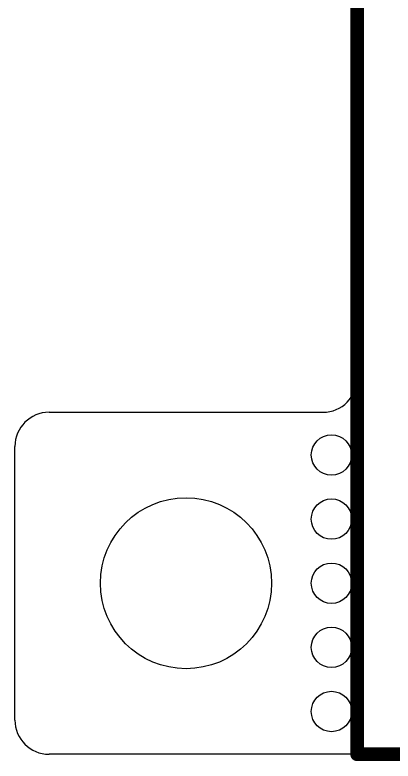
# Model space of a CAD drawing. Extents: x -5.1 to 30.5, y -0.1 to 25.5.
# Drawn here: x -5.08 to 0.53, y -0.1 to 10.98 of the extents above; entities that cross this region are included whole.
import ezdxf

# ---------------------------------------------------------------- set-up
doc = ezdxf.new("R2010")
doc.units = 0
for name, color, linetype in [('1', 12, 'CONTINUOUS'), ('16', 132, 'CONTINUOUS'), ('20', 53, 'CONTINUOUS')]:
    doc.layers.add(name, color=color, linetype=linetype)

msp = doc.modelspace()

# ---------------------------------------------------------------- linework, layer by layer
at = {"layer": '1', "const_width": 0.2032}
for points in [[(0, 25.4), (0, 0)], [(0, 0), (25.4, 0)]]:
    msp.add_lwpolyline(points, dxfattribs=at)
at = {"layer": '1', "const_width": 0.1016}
for points in [[(0, 0.0508, 1), (0, -0.0508)], [(-0.0508, 0, 1), (0.0508, 0)]]:
    msp.add_lwpolyline(points, format="xyb", dxfattribs=at)
at = {"layer": '16', "const_width": 0.2032}
for points in [[(0, 0), (0, 25.4)], [(25.4, 0), (0, 0)]]:
    msp.add_lwpolyline(points, dxfattribs=at)
at = {"layer": '16', "const_width": 0.1016}
for points in [[(0, 0.0508, 1), (0, -0.0508)], [(-0.0508, 0, 1), (0.0508, 0)]]:
    msp.add_lwpolyline(points, format="xyb", dxfattribs=at)
at = {"layer": '20'}
for p, q in [((0, 19.812), (0, 5.588)), ((-4.572, 5.08), (-0.508, 5.08)), ((-5.08, 0.508), (-5.08, 4.572)), ((29.972, 0), (-4.572, 0))]:
    msp.add_line(p, q, dxfattribs=at)
for centre, radius in [((-0.381, 4.445), 0.3), ((-2.54, 2.54), 1.27), ((-0.381, 3.4925), 0.3), ((-0.381, 2.54), 0.3), ((-0.381, 1.5875), 0.3), ((-0.381, 0.635), 0.3)]:
    msp.add_circle(centre, radius, dxfattribs=at)
for centre, start, end in [((-0.508, 5.588), 270, 0), ((-4.572, 4.572), 90, 180), ((-4.572, 0.508), 180, 270)]:
    msp.add_arc(centre, 0.508, start, end, dxfattribs=at)

doc.saveas('drawing.dxf')
